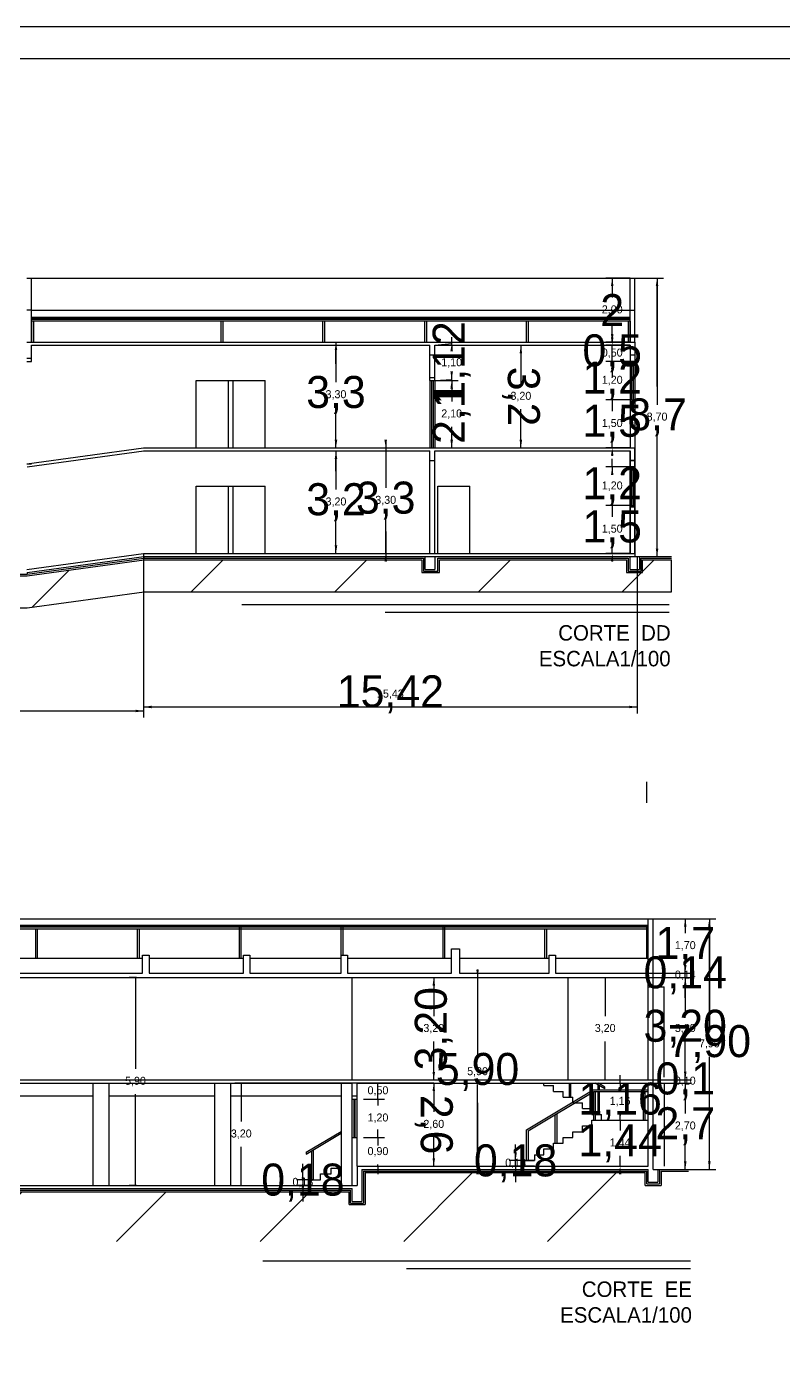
# Model space of a CAD drawing. Header units: metres. Extents: x -999 to 3200, y -1400 to 5056.
# Drawn here: x 1455.26 to 1478.89, y 4745.21 to 4787.26 of the extents above; entities that cross this region are included whole.
import ezdxf

# ---------------------------------------------------------------- set-up
doc = ezdxf.new("R2010")
doc.units = ezdxf.units.M
for name, color, linetype, true_color in [('0.1', 7, 'Continuous', 0x000001), ('0.8', 7, 'Continuous', 0x000008), ('01', 7, 'Continuous', 0x000001), ('02', 7, 'Continuous', 0x000002), ('1', 7, 'Continuous', 0x000001), ('LINHA FINAS', 1, 'Continuous', 0x010c03), ('PAREDE', 7, 'Continuous', 0x000005), ('S2MARGF', 7, 'Continuous', 0x000004), ('S2MARGG', 7, 'Continuous', 0x00000d), ('Vão', 7, 'Continuous', 0x000002)]:
    doc.layers.add(name, color=color, linetype=linetype, true_color=true_color)

# ---------------------------------------------------------------- blocks, each defined once
blk = doc.blocks.new('_CLOSEDFILLED')
at = {"color": 0, "linetype": 'BYBLOCK'}
blk.add_solid([(-1, 0.16), (0, 0), (-1, -0.16)], dxfattribs=at)
blk = doc.blocks.new('*D213')
at = {"layer": '1', "color": 8}
for p, q in [((1473.528, 4757.567), (1473.531, 4757.567)), ((1473.331, 4754.374), (1473.331, 4755.574)), ((1473.528, 4754.374), (1473.531, 4754.374))]:
    blk.add_line(p, q, dxfattribs=at)
blk = doc.blocks.new('*D214')
at = {"layer": '1', "color": 8}
for p, q in [((1465.778, 4752.574), (1466.432, 4752.574)), ((1465.778, 4751.674), (1466.432, 4751.674)), ((1466.232, 4751.674), (1466.232, 4751.424))]:
    blk.add_line(p, q, dxfattribs=at)
blk = doc.blocks.new('*D215')
at = {"layer": '1', "color": 8}
for p, q in [((1465.778, 4753.774), (1466.432, 4753.774)), ((1465.778, 4752.574), (1466.432, 4752.574)), ((1466.232, 4752.574), (1466.232, 4752.324))]:
    blk.add_line(p, q, dxfattribs=at)
blk = doc.blocks.new('*D216')
at = {"layer": '1', "color": 8}
for p, q in [((1465.778, 4754.274), (1466.432, 4754.274)), ((1466.232, 4753.774), (1466.232, 4754.274)), ((1465.778, 4753.774), (1466.432, 4753.774))]:
    blk.add_line(p, q, dxfattribs=at)
blk = doc.blocks.new('*D222')
at = {"layer": '1', "color": 8}
for p, q in [((1467.976, 4754.274), (1461.761, 4754.274)), ((1461.961, 4751.074), (1461.961, 4752.278)), ((1462.072, 4751.074), (1462.161, 4751.074))]:
    blk.add_line(p, q, dxfattribs=at)
blk = doc.blocks.new('*D226')
at = {"layer": '1', "color": 8}
for p, q in [((1458.685, 4757.567), (1458.456, 4757.567)), ((1458.656, 4751.074), (1458.656, 4753.925)), ((1458.685, 4751.074), (1458.456, 4751.074))]:
    blk.add_line(p, q, dxfattribs=at)

msp = doc.modelspace()

# ---------------------------------------------------------------- hatches: boundary and pattern name
h = msp.add_hatch()
h.set_pattern_fill('ANSI31')
h.paths.add_polyline_path([(1467.601, 4770.617), (1458.924, 4770.617), (1455.274, 4770.117), (1440.111, 4770.117), (1436.461, 4769.617), (1429.057, 4769.617), (1429.057, 4769.217), (1428.557, 4769.217), (1428.557, 4769.617), (1422.657, 4769.617), (1422.657, 4769.217), (1422.157, 4769.217), (1422.157, 4769.617), (1421.257, 4769.617), (1421.257, 4768.617), (1436.457, 4768.617), (1440.111, 4769.117), (1455.274, 4769.117), (1458.924, 4769.617), (1475.407, 4769.617), (1475.407, 4770.617), (1474.501, 4770.617), (1474.501, 4770.217), (1474.001, 4770.217), (1474.001, 4770.617), (1468.151, 4770.617), (1468.151, 4770.217), (1467.601, 4770.217), (1467.601, 4770.617)])
at = {"layer": '1'}
h = msp.add_hatch(dxfattribs=at)
h.set_pattern_fill('ANSI31', color=1)
h.paths.add_polyline_path([(1475.929, 4751.524), (1475.078, 4751.524), (1475.078, 4751.074), (1474.578, 4751.074), (1474.578, 4751.474), (1465.828, 4751.474), (1465.828, 4750.474), (1465.328, 4750.474), (1465.328, 4750.874), (1453.773, 4750.874), (1453.773, 4750.474), (1453.273, 4750.474), (1453.273, 4750.874), (1444.428, 4750.874), (1444.428, 4749.874), (1443.928, 4749.874), (1443.928, 4750.274), (1432.723, 4750.274), (1432.723, 4749.874), (1432.223, 4749.874), (1432.223, 4750.274), (1423.228, 4750.274), (1423.228, 4749.874), (1422.728, 4749.874), (1422.728, 4750.274), (1421.628, 4750.274), (1421.628, 4749.324), (1475.929, 4749.324), (1475.929, 4751.524)])

# ---------------------------------------------------------------- linework, layer by layer
at = {"color": 1}
for p, q in [((1474.107, 4779.417), (1473.551, 4779.417)), ((1474.257, 4779.417), (1474.952, 4779.417)), ((1474.952, 4776.035), (1474.952, 4779.167)), ((1473.551, 4777.567), (1473.551, 4777.817)), ((1464.757, 4777.417), (1464.92, 4777.417)), ((1474.107, 4777.417), (1473.551, 4777.417)), ((1474.107, 4777.317), (1473.551, 4777.317)), ((1464.92, 4776.735), (1464.92, 4777.167)), ((1474.107, 4776.817), (1473.551, 4776.817)), ((1473.551, 4776.567), (1473.551, 4776.317)), ((1464.92, 4774.367), (1464.92, 4774.798)), ((1466.474, 4774.367), (1466.474, 4773.435)), ((1464.92, 4774.117), (1464.92, 4774.117)), ((1464.92, 4774.017), (1464.92, 4774.017)), ((1466.37, 4774.117), (1466.474, 4774.117)), ((1474.952, 4770.967), (1474.952, 4774.098)), ((1464.92, 4773.385), (1464.92, 4773.767)), ((1464.92, 4771.067), (1464.92, 4771.448)), ((1466.474, 4771.498), (1466.474, 4770.567)), ((1458.907, 4770.817), (1458.907, 4765.895)), ((1458.907, 4770.817), (1458.907, 4766.02)), ((1464.92, 4770.817), (1464.92, 4770.817)), ((1466.37, 4770.817), (1466.474, 4770.817)), ((1474.257, 4770.717), (1474.952, 4770.717)), ((1474.332, 4770.717), (1474.332, 4766.02)), ((1459.157, 4766.02), (1464.12, 4766.02)), ((1469.12, 4766.02), (1474.082, 4766.02)), ((1451.507, 4765.895), (1458.657, 4765.895)), ((1474.678, 4759.407), (1475.833, 4759.407)), ((1474.878, 4759.407), (1476.586, 4759.407)), ((1476.586, 4756.459), (1476.586, 4759.157)), ((1475.833, 4757.957), (1475.833, 4758.207)), ((1467.976, 4757.567), (1467.976, 4757.567)), ((1469.344, 4757.817), (1469.344, 4755.589)), ((1469.344, 4757.567), (1469.344, 4757.567)), ((1474.678, 4757.707), (1475.833, 4757.707)), ((1474.678, 4757.707), (1475.833, 4757.707)), ((1474.678, 4757.567), (1475.833, 4757.567)), ((1474.678, 4757.567), (1475.833, 4757.567)), ((1475.833, 4756.939), (1475.833, 4757.317)), ((1475.833, 4757.317), (1475.833, 4757.067)), ((1475.833, 4754.624), (1475.833, 4755.002)), ((1475.833, 4754.624), (1475.833, 4754.874)), ((1467.976, 4754.373), (1467.976, 4754.373)), ((1467.976, 4754.274), (1467.976, 4754.274)), ((1474.678, 4754.374), (1475.833, 4754.374)), ((1474.678, 4754.374), (1475.833, 4754.374)), ((1474.678, 4754.274), (1475.833, 4754.274)), ((1474.678, 4754.274), (1475.833, 4754.274)), ((1476.586, 4751.824), (1476.586, 4754.522)), ((1475.833, 4753.893), (1475.833, 4754.024)), ((1475.833, 4754.024), (1475.833, 4753.774)), ((1469.344, 4753.652), (1469.344, 4751.424)), ((1470.532, 4752.104), (1470.532, 4752.354)), ((1463.887, 4751.504), (1463.887, 4751.754)), ((1467.976, 4751.674), (1467.976, 4751.674)), ((1469.344, 4751.674), (1469.344, 4751.674)), ((1471.118, 4751.854), (1470.532, 4751.854)), ((1471.118, 4751.674), (1470.532, 4751.674)), ((1475.833, 4751.824), (1475.833, 4751.955)), ((1464.108, 4751.254), (1463.887, 4751.254)), ((1470.532, 4751.424), (1470.532, 4751.174)), ((1474.828, 4751.574), (1475.833, 4751.574)), ((1474.828, 4751.574), (1476.586, 4751.574)), ((1464.108, 4751.074), (1463.887, 4751.074)), ((1463.887, 4750.824), (1463.887, 4750.574))]:
    msp.add_line(p, q, dxfattribs=at)
at = {"color": 7}
for p, q in [((1468.007, 4777.317), (1468.535, 4777.375)), ((1470.697, 4777.317), (1470.697, 4777.317)), ((1474.107, 4776.817), (1473.551, 4776.817)), ((1468.007, 4776.217), (1468.535, 4776.25)), ((1468.007, 4776.217), (1468.535, 4776.217)), ((1473.551, 4775.867), (1473.551, 4775.835)), ((1474.107, 4775.617), (1473.551, 4775.617)), ((1474.107, 4775.617), (1473.551, 4775.617)), ((1468.007, 4774.117), (1468.535, 4774.117)), ((1470.697, 4774.117), (1470.697, 4774.117)), ((1474.107, 4774.117), (1473.551, 4774.117)), ((1473.551, 4773.898), (1473.551, 4773.867)), ((1474.107, 4773.517), (1473.551, 4773.517)), ((1473.551, 4772.567), (1473.551, 4772.535)), ((1474.107, 4772.317), (1473.551, 4772.317)), ((1474.107, 4772.317), (1473.551, 4772.317)), ((1458.921, 4770.717), (1458.921, 4770.667)), ((1474.107, 4770.817), (1473.551, 4770.817)), ((1473.551, 4770.598), (1473.551, 4770.567)), ((1474.257, 4770.817), (1474.257, 4770.717)), ((1474.407, 4770.717), (1475.407, 4770.717)), ((1475.407, 4769.617), (1475.407, 4770.617)), ((1455.271, 4770.217), (1455.271, 4770.167)), ((1455.274, 4769.117), (1458.924, 4769.617)), ((1458.924, 4769.617), (1475.407, 4769.617)), ((1440.111, 4769.117), (1455.274, 4769.117)), ((1465.778, 4751.524, 0), (1474.628, 4751.524, 0)), ((1465.778, 4751.524, 0), (1465.778, 4750.524, 0)), ((1465.828, 4751.474, 0), (1474.578, 4751.474, 0)), ((1465.828, 4751.474, 0), (1465.828, 4750.474, 0)), ((1474.578, 4751.074, 0), (1474.578, 4751.474, 0)), ((1474.628, 4751.124, 0), (1474.628, 4751.524, 0)), ((1475.028, 4751.574, 0), (1475.028, 4751.124, 0)), ((1475.028, 4751.574, 0), (1475.929, 4751.574, 0)), ((1475.078, 4751.524, 0), (1475.078, 4751.074, 0)), ((1475.078, 4751.524, 0), (1475.929, 4751.524, 0)), ((1453.723, 4750.924, 0), (1465.378, 4750.924, 0)), ((1453.773, 4750.874, 0), (1465.328, 4750.874, 0)), ((1465.328, 4750.474, 0), (1465.328, 4750.874, 0)), ((1465.378, 4750.524, 0), (1465.378, 4750.924, 0)), ((1474.578, 4751.074, 0), (1475.078, 4751.074, 0)), ((1474.628, 4751.124, 0), (1475.028, 4751.124, 0)), ((1465.328, 4750.474, 0), (1465.828, 4750.474, 0)), ((1465.378, 4750.524, 0), (1465.778, 4750.524, 0))]:
    msp.add_line(p, q, dxfattribs=at)
at = {"color": 8}
for p, q in [((1468.207, 4777.317), (1468.735, 4777.317)), ((1468.535, 4777.317), (1468.535, 4777.567)), ((1468.535, 4777.317), (1468.535, 4777.162)), ((1470.697, 4777.317), (1470.697, 4776.112)), ((1473.551, 4776.817), (1473.551, 4777.067)), ((1473.907, 4776.817), (1473.351, 4776.817)), ((1473.551, 4776.817), (1473.551, 4776.612)), ((1468.207, 4776.217), (1468.735, 4776.217)), ((1468.207, 4776.217), (1468.735, 4776.217)), ((1468.535, 4776.217), (1468.535, 4776.371)), ((1468.535, 4776.217), (1468.535, 4775.562)), ((1468.535, 4776.217), (1468.535, 4775.967)), ((1473.551, 4775.617), (1473.551, 4775.821)), ((1470.697, 4774.117), (1470.697, 4775.321)), ((1473.907, 4775.617), (1473.351, 4775.617)), ((1473.907, 4775.617), (1473.351, 4775.617)), ((1473.551, 4775.617), (1473.551, 4775.262)), ((1473.551, 4775.617), (1473.551, 4775.367)), ((1468.535, 4774.117), (1468.535, 4774.771)), ((1473.551, 4774.117), (1473.551, 4774.471)), ((1468.207, 4774.117), (1468.735, 4774.117)), ((1473.907, 4774.117), (1473.351, 4774.117)), ((1473.907, 4773.517), (1473.351, 4773.517)), ((1473.551, 4773.517), (1473.551, 4773.767)), ((1473.551, 4773.517), (1473.551, 4773.312)), ((1473.907, 4772.317), (1473.351, 4772.317)), ((1473.907, 4772.317), (1473.351, 4772.317)), ((1473.551, 4772.317), (1473.551, 4772.521)), ((1473.551, 4772.317), (1473.551, 4771.962)), ((1473.551, 4772.317), (1473.551, 4772.067)), ((1473.551, 4770.817), (1473.551, 4771.171)), ((1473.907, 4770.817), (1473.351, 4770.817))]:
    msp.add_line(p, q, dxfattribs=at)
at = {"color": 2}
for p, q in [((1473.798, 4754.274), (1473.798, 4754.274)), ((1473.798, 4753.364), (1473.798, 4753.363)), ((1473.798, 4753.114), (1473.798, 4753.114)), ((1473.798, 4753.114), (1473.798, 4753.114)), ((1473.798, 4751.674), (1473.798, 4751.674)), ((1473.798, 4751.425), (1473.798, 4751.424))]:
    msp.add_line(p, q, dxfattribs=at)
at = {"color": 7}
for points in [[(1436.457, 4769.667), (1440.107, 4770.167), (1455.271, 4770.167), (1458.921, 4770.667), (1467.651, 4770.667), (1467.651, 4770.267), (1468.101, 4770.267), (1468.101, 4770.667), (1474.051, 4770.667), (1474.051, 4770.267), (1474.451, 4770.267), (1474.451, 4770.667), (1475.407, 4770.667)], [(1436.464, 4769.617), (1440.111, 4770.117), (1455.274, 4770.117), (1458.924, 4770.617), (1467.601, 4770.617), (1467.601, 4770.217), (1468.151, 4770.217), (1468.151, 4770.617), (1474.001, 4770.617), (1474.001, 4770.217), (1474.501, 4770.217), (1474.501, 4770.617), (1475.407, 4770.617)]]:
    msp.add_lwpolyline(points, dxfattribs=at)
at = {"layer": '0.1', "color": 1}
for p, q in [((1474.107, 4778.187), (1455.407, 4778.187)), ((1474.107, 4778.157), (1455.407, 4778.157)), ((1474.107, 4778.127), (1455.407, 4778.127)), ((1474.107, 4778.067), (1455.407, 4778.067)), ((1474.618, 4763.677, 0), (1474.618, 4763.027, 0)), ((1474.678, 4759.197, 0), (1423.127, 4759.197, 0)), ((1474.678, 4759.167, 0), (1423.127, 4759.167, 0)), ((1474.678, 4759.137, 0), (1423.127, 4759.137, 0)), ((1474.678, 4759.077, 0), (1423.127, 4759.077, 0)), ((1474.618, 4759.137, 0), (1474.618, 4758.167, 0)), ((1458.879, 4758.167, 0), (1453.579, 4758.167, 0)), ((1462.029, 4758.167, 0), (1459.079, 4758.167, 0)), ((1465.085, 4758.167, 0), (1462.229, 4758.167, 0)), ((1468.529, 4758.167, 0), (1465.285, 4758.167, 0)), ((1471.579, 4758.167, 0), (1468.779, 4758.167, 0)), ((1474.678, 4758.167, 0), (1471.779, 4758.167, 0))]:
    msp.add_line(p, q, dxfattribs=at)
at = {"layer": '0.8', "color": 8}
for p, q in [((1475.332, 4769.216), (1461.975, 4769.216)), ((1475.332, 4768.973), (1466.454, 4768.973)), ((1475.997, 4748.714, 0), (1462.64, 4748.714, 0)), ((1475.997, 4748.471, 0), (1467.119, 4748.471, 0))]:
    msp.add_line(p, q, dxfattribs=at)
at = {"layer": '01', "color": 1}
for p, q in [((1455.407, 4778.067), (1455.407, 4777.417)), ((1455.467, 4778.067), (1455.467, 4777.417)), ((1461.321, 4778.067), (1461.321, 4777.417)), ((1461.321, 4778.067), (1461.321, 4777.417)), ((1461.321, 4778.067), (1461.321, 4777.417)), ((1461.381, 4778.067), (1461.381, 4777.417)), ((1461.381, 4778.067), (1461.381, 4777.417)), ((1461.381, 4778.067), (1461.381, 4777.417)), ((1464.503, 4778.067), (1464.503, 4777.417)), ((1464.563, 4778.067), (1464.563, 4777.417)), ((1467.684, 4778.067), (1467.684, 4777.417)), ((1467.684, 4778.067), (1467.684, 4777.417)), ((1467.744, 4778.067), (1467.744, 4777.417)), ((1467.744, 4778.067), (1467.744, 4777.417)), ((1470.866, 4778.067), (1470.866, 4777.417)), ((1470.926, 4778.067), (1470.926, 4777.417)), ((1474.047, 4778.067), (1474.047, 4777.417)), ((1455.529, 4759.077, 0), (1455.529, 4758.167, 0)), ((1455.589, 4759.077, 0), (1455.589, 4758.167, 0)), ((1458.71, 4759.077, 0), (1458.71, 4758.167, 0)), ((1458.77, 4759.077, 0), (1458.77, 4758.167, 0)), ((1461.892, 4759.137, 0), (1461.892, 4758.167, 0)), ((1461.952, 4759.137, 0), (1461.952, 4758.167, 0)), ((1465.073, 4759.137, 0), (1465.073, 4758.167, 0)), ((1465.133, 4759.137, 0), (1465.133, 4758.267, 0)), ((1468.255, 4759.137, 0), (1468.255, 4758.167, 0)), ((1468.315, 4759.137, 0), (1468.315, 4758.167, 0)), ((1471.436, 4759.077, 0), (1471.436, 4758.167, 0)), ((1471.496, 4759.077, 0), (1471.496, 4758.167, 0))]:
    msp.add_line(p, q, dxfattribs=at)
at = {"layer": '02', "color": 8}
for p, q in [((1473.798, 4754.274), (1473.798, 4754.524)), ((1473.798, 4754.274), (1473.798, 4754.09)), ((1473.798, 4753.114), (1473.798, 4753.298)), ((1473.798, 4753.114), (1473.798, 4752.79)), ((1473.798, 4753.114), (1473.798, 4752.864)), ((1473.798, 4751.674), (1473.798, 4751.998))]:
    msp.add_line(p, q, dxfattribs=at)
at = {"layer": '1', "color": 1}
for p, q in [((1455.257, 4779.417), (1474.257, 4779.417)), ((1455.407, 4778.417), (1474.107, 4778.417)), ((1474.157, 4776.817), (1474.157, 4775.617)), ((1474.207, 4776.817), (1474.207, 4775.617)), ((1460.557, 4776.217), (1461.557, 4776.217)), ((1460.557, 4774.117), (1460.557, 4776.217)), ((1461.557, 4774.117), (1461.557, 4776.217)), ((1461.557, 4776.217), (1461.707, 4776.217)), ((1461.707, 4776.217), (1462.707, 4776.217)), ((1461.707, 4774.117), (1461.707, 4776.217)), ((1462.707, 4774.117), (1462.707, 4776.217)), ((1467.907, 4776.217), (1467.907, 4774.117)), ((1467.957, 4776.217), (1467.957, 4774.117)), ((1474.107, 4770.817), (1474.107, 4774.017)), ((1474.257, 4770.817), (1474.257, 4774.117)), ((1474.157, 4773.517), (1474.157, 4772.317)), ((1474.207, 4773.517), (1474.207, 4772.317)), ((1460.557, 4772.917), (1461.557, 4772.917)), ((1460.557, 4770.817), (1460.557, 4772.917)), ((1461.557, 4770.817), (1461.557, 4772.917)), ((1461.557, 4772.917), (1461.707, 4772.917)), ((1461.707, 4772.917), (1462.707, 4772.917)), ((1461.707, 4770.817), (1461.707, 4772.917)), ((1462.707, 4770.817), (1462.707, 4772.917)), ((1468.107, 4772.917), (1469.107, 4772.917)), ((1468.107, 4770.817), (1468.107, 4772.917)), ((1469.107, 4770.817), (1469.107, 4772.917)), ((1423.127, 4759.407, 0), (1474.828, 4759.407, 0)), ((1474.828, 4757.277, 0), (1475.178, 4757.277, 0)), ((1475.178, 4754.454, 0), (1475.178, 4757.277, 0)), ((1457.828, 4754.274, 0), (1457.828, 4753.874, 0)), ((1471.418, 4754.194, 0), (1471.418, 4754.274, 0)), ((1471.418, 4754.194, 0), (1471.718, 4754.194, 0)), ((1471.718, 4754.014, 0), (1471.718, 4754.194, 0)), ((1472.204, 4754.374, 0), (1472.204, 4754.374, 0)), ((1472.254, 4754.374, 0), (1472.254, 4754.374, 0)), ((1453.878, 4753.874, 0), (1457.328, 4753.874, 0)), ((1457.828, 4753.874, 0), (1461.128, 4753.874, 0)), ((1461.628, 4753.874, 0), (1465.078, 4753.874, 0)), ((1471.718, 4754.014, 0), (1472.018, 4754.014, 0)), ((1472.018, 4753.834, 0), (1472.018, 4754.014, 0)), ((1472.018, 4753.834, 0), (1472.318, 4753.834, 0)), ((1472.318, 4753.654, 0), (1472.318, 4753.834, 0)), ((1474.524, 4753.114, 0), (1474.524, 4754.014, 0)), ((1474.524, 4753.834, 0), (1474.574, 4753.834, 0)), ((1474.574, 4754.014, 0), (1474.574, 4753.114, 0)), ((1472.318, 4753.654, 0), (1472.618, 4753.654, 0)), ((1472.618, 4753.474, 0), (1472.618, 4753.654, 0)), ((1472.618, 4753.474, 0), (1472.918, 4753.474, 0)), ((1472.918, 4753.294, 0), (1472.918, 4753.474, 0)), ((1472.618, 4752.754, 0), (1472.618, 4752.934, 0)), ((1472.618, 4752.934, 0), (1472.918, 4752.934, 0)), ((1472.918, 4753.294, 0), (1472.972, 4753.294, 0)), ((1472.918, 4752.934, 0), (1472.918, 4753.114, 0)), ((1472.918, 4753.114, 0), (1474.678, 4753.114, 0)), ((1473.022, 4753.294, 0), (1473.218, 4753.294, 0)), ((1473.218, 4753.114, 0), (1473.218, 4753.294, 0)), ((1472.018, 4752.394, 0), (1472.018, 4752.574, 0)), ((1472.018, 4752.574, 0), (1472.318, 4752.574, 0)), ((1472.318, 4752.574, 0), (1472.318, 4752.754, 0)), ((1472.318, 4752.754, 0), (1472.618, 4752.754, 0)), ((1471.418, 4752.034, 0), (1471.418, 4752.214, 0)), ((1471.418, 4752.214, 0), (1471.718, 4752.214, 0)), ((1471.718, 4752.214, 0), (1471.718, 4752.394, 0)), ((1471.718, 4752.394, 0), (1472.018, 4752.394, 0)), ((1470.818, 4751.674, 0), (1470.818, 4751.854, 0)), ((1470.818, 4751.854, 0), (1471.118, 4751.854, 0)), ((1471.118, 4752.034, 0), (1471.418, 4752.034, 0)), ((1471.118, 4752.034, 0), (1471.118, 4751.854, 0)), ((1465.428, 4750.874, 0), (1465.428, 4750.974, 0))]:
    msp.add_line(p, q, dxfattribs=at)
at = {"layer": '1', "color": 8}
for p, q in [((1473.907, 4779.417), (1473.351, 4779.417)), ((1473.551, 4779.417), (1473.551, 4778.812)), ((1474.457, 4779.417), (1475.152, 4779.417)), ((1474.952, 4779.417), (1474.952, 4775.462)), ((1473.551, 4777.417), (1473.551, 4778.021)), ((1464.92, 4777.417), (1464.92, 4776.162)), ((1464.957, 4777.417), (1465.12, 4777.417)), ((1473.907, 4777.417), (1473.351, 4777.417)), ((1473.907, 4777.317), (1473.351, 4777.317)), ((1473.551, 4776.817), (1473.551, 4777.317)), ((1473.907, 4776.817), (1473.351, 4776.817)), ((1464.92, 4774.117), (1464.92, 4775.371)), ((1474.952, 4770.717), (1474.952, 4774.671)), ((1464.92, 4774.017), (1464.92, 4772.812)), ((1466.474, 4774.117), (1466.474, 4772.862)), ((1466.57, 4774.117), (1466.674, 4774.117)), ((1464.92, 4770.817), (1464.92, 4772.021)), ((1466.474, 4770.817), (1466.474, 4772.071)), ((1458.907, 4770.617), (1458.907, 4765.695)), ((1458.907, 4770.617), (1458.907, 4765.82)), ((1466.57, 4770.817), (1466.674, 4770.817)), ((1474.457, 4770.717), (1475.152, 4770.717)), ((1474.332, 4770.517), (1474.332, 4765.82)), ((1458.907, 4766.02), (1474.332, 4766.02)), ((1440.107, 4765.895), (1458.907, 4765.895)), ((1474.878, 4759.407), (1476.033, 4759.407)), ((1475.078, 4759.407), (1476.786, 4759.407)), ((1475.833, 4759.407), (1475.833, 4758.953)), ((1476.586, 4759.407), (1476.586, 4755.886)), ((1475.833, 4757.707), (1475.833, 4758.161)), ((1458.685, 4757.567), (1458.456, 4757.567)), ((1458.656, 4757.567), (1458.656, 4754.716)), ((1467.976, 4757.567), (1467.976, 4756.366)), ((1468.176, 4757.567), (1468.176, 4757.567)), ((1469.344, 4757.567), (1469.344, 4755.016)), ((1473.331, 4757.567), (1473.331, 4756.366)), ((1473.528, 4757.567), (1473.531, 4757.567)), ((1474.878, 4757.707), (1476.033, 4757.707)), ((1474.878, 4757.707), (1476.033, 4757.707)), ((1474.878, 4757.567), (1476.033, 4757.567)), ((1474.878, 4757.567), (1476.033, 4757.567)), ((1475.833, 4757.707), (1475.833, 4757.957)), ((1475.833, 4757.567), (1475.833, 4757.707)), ((1475.833, 4757.567), (1475.833, 4756.366)), ((1475.833, 4757.567), (1475.833, 4757.317)), ((1467.976, 4754.373), (1467.976, 4755.574)), ((1473.331, 4754.374), (1473.331, 4755.574)), ((1475.833, 4754.374), (1475.833, 4755.575)), ((1476.586, 4751.574), (1476.586, 4755.095)), ((1475.833, 4754.374), (1475.833, 4754.624)), ((1467.976, 4754.274), (1461.761, 4754.274)), ((1461.961, 4754.274), (1461.961, 4753.07)), ((1465.778, 4754.274), (1466.432, 4754.274)), ((1466.232, 4753.774), (1466.232, 4754.274)), ((1467.976, 4754.274), (1467.976, 4753.37)), ((1468.176, 4754.373), (1468.176, 4754.373)), ((1469.344, 4751.674), (1469.344, 4754.225)), ((1473.528, 4754.374), (1473.531, 4754.374)), ((1474.878, 4754.374), (1476.033, 4754.374)), ((1474.878, 4754.374), (1476.033, 4754.374)), ((1474.878, 4754.274), (1476.033, 4754.274)), ((1474.878, 4754.274), (1476.033, 4754.274)), ((1475.833, 4754.274), (1475.833, 4754.374)), ((1475.833, 4754.274), (1475.833, 4753.32)), ((1475.833, 4754.274), (1475.833, 4754.024)), ((1458.656, 4751.074), (1458.656, 4753.925)), ((1465.778, 4753.774), (1466.432, 4753.774)), ((1465.778, 4753.774), (1466.432, 4753.774)), ((1466.232, 4753.774), (1466.232, 4754.024)), ((1466.232, 4753.774), (1466.232, 4753.57)), ((1465.778, 4752.574), (1466.432, 4752.574)), ((1465.778, 4752.574), (1466.432, 4752.574)), ((1466.232, 4752.574), (1466.232, 4752.824)), ((1466.232, 4752.574), (1466.232, 4752.778)), ((1466.232, 4752.574), (1466.232, 4752.52)), ((1466.232, 4752.574), (1466.232, 4752.324)), ((1467.976, 4751.674), (1467.976, 4752.578)), ((1475.833, 4751.574), (1475.833, 4752.528)), ((1461.961, 4751.074), (1461.961, 4752.278)), ((1470.532, 4751.854), (1470.532, 4752.104)), ((1465.778, 4751.674), (1466.432, 4751.674)), ((1466.232, 4751.674), (1466.232, 4751.728)), ((1466.232, 4751.674), (1466.232, 4751.424)), ((1470.918, 4751.854), (1470.332, 4751.854)), ((1470.918, 4751.674), (1470.332, 4751.674)), ((1470.532, 4751.674), (1470.532, 4751.854)), ((1470.532, 4751.674), (1470.532, 4751.424)), ((1463.908, 4751.254), (1463.687, 4751.254)), ((1463.887, 4751.254), (1463.887, 4751.504)), ((1463.887, 4751.254), (1463.887, 4751.074)), ((1475.028, 4751.574), (1476.033, 4751.574)), ((1475.028, 4751.574), (1476.786, 4751.574)), ((1458.685, 4751.074), (1458.456, 4751.074)), ((1462.072, 4751.074), (1462.161, 4751.074)), ((1463.908, 4751.074), (1463.687, 4751.074)), ((1463.887, 4751.074), (1463.887, 4750.824))]:
    msp.add_line(p, q, dxfattribs=at)
at = {"layer": 'Defpoints'}
for p in [(1473.551, 4779.417), (1474.107, 4779.417), (1474.257, 4779.417), (1474.952, 4779.417), (1464.757, 4777.417), (1464.92, 4777.417), (1468.007, 4777.317), (1468.535, 4777.317), (1470.697, 4777.317), (1473.551, 4777.317), (1474.107, 4777.417), (1474.107, 4777.317), (1473.551, 4776.817), (1474.107, 4776.817), (1474.107, 4776.817), (1468.007, 4776.217), (1468.007, 4776.217), (1468.535, 4776.217), (1474.107, 4775.617), (1474.107, 4775.617), (1464.92, 4774.117), (1464.92, 4774.017), (1464.92, 4774.017), (1466.37, 4774.117), (1468.007, 4774.117), (1470.697, 4774.117), (1470.697, 4774.117), (1473.551, 4774.117), (1474.107, 4774.117), (1473.551, 4773.517), (1474.107, 4773.517), (1474.107, 4772.317), (1474.107, 4772.317), (1458.907, 4770.817), (1458.907, 4770.817), (1464.92, 4770.817), (1466.37, 4770.817), (1466.474, 4770.817), (1473.551, 4770.817), (1474.107, 4770.817), (1474.257, 4770.717), (1474.332, 4770.717), (1474.332, 4766.02), (1458.907, 4765.895), (1474.678, 4759.407, 0), (1474.878, 4759.407), (1475.833, 4759.407), (1476.586, 4759.407), (1458.656, 4757.567), (1458.885, 4757.567, 0), (1467.976, 4757.567, 0), (1467.976, 4757.567), (1469.344, 4757.567, 0), (1473.328, 4757.567, 0), (1473.331, 4757.567), (1474.678, 4757.707, 0), (1474.678, 4757.707, 0), (1474.678, 4757.567, 0), (1474.678, 4757.567, 0), (1475.833, 4757.707), (1475.833, 4757.567), (1461.961, 4754.274), (1465.578, 4754.274), (1466.232, 4754.274), (1467.976, 4754.373, 0), (1467.976, 4754.274, 0), (1468.176, 4754.274), (1473.328, 4754.374, 0), (1473.798, 4754.274, 0), (1473.798, 4754.274), (1474.678, 4754.374, 0), (1474.678, 4754.374, 0), (1474.678, 4754.274, 0), (1474.678, 4754.274, 0), (1475.833, 4754.374), (1475.833, 4754.274), (1465.578, 4753.774), (1465.578, 4753.774), (1466.232, 4753.774), (1473.798, 4753.114, 0), (1473.798, 4753.114, 0), (1465.578, 4752.574), (1465.578, 4752.574), (1466.232, 4752.574), (1465.578, 4751.674), (1467.976, 4751.674, 0), (1467.976, 4751.674), (1469.344, 4751.674, 0), (1469.344, 4751.674), (1470.532, 4751.854), (1471.118, 4751.854, 0), (1471.118, 4751.674, 0), (1473.798, 4751.674, 0), (1473.798, 4751.674), (1464.108, 4751.254, 0), (1474.828, 4751.574, 0), (1474.828, 4751.574, 0), (1458.885, 4751.074), (1461.872, 4751.074), (1463.887, 4751.074), (1464.108, 4751.074, 0)]:
    msp.add_point(p, dxfattribs=at)
at = {"layer": 'LINHA FINAS', "color": 1, "true_color": 0x010c03}
for p, q in [((1465.427, 4754.361, 0), (1465.427, 4757.567, 0)), ((1472.177, 4754.361, 0), (1472.177, 4757.567, 0)), ((1457.328, 4754.274, 0), (1457.328, 4751.074, 0)), ((1457.828, 4754.274, 0), (1457.828, 4751.074, 0)), ((1461.128, 4754.274, 0), (1461.128, 4751.074, 0)), ((1461.628, 4754.274, 0), (1461.628, 4751.074, 0)), ((1465.078, 4754.274, 0), (1465.078, 4751.074, 0)), ((1475.178, 4754.274, 0), (1475.178, 4751.674, 0)), ((1465.488, 4752.574, 0), (1465.488, 4753.774, 0)), ((1465.518, 4752.574, 0), (1465.518, 4753.774, 0))]:
    msp.add_line(p, q, dxfattribs=at)
at = {"layer": 'PAREDE', "color": 5}
for p, q in [((1455.407, 4777.417), (1455.407, 4779.417)), ((1474.107, 4777.417), (1474.107, 4779.417)), ((1474.257, 4777.417), (1474.257, 4779.417)), ((1455.407, 4778.417), (1455.257, 4778.417)), ((1474.107, 4778.417), (1474.257, 4778.417)), ((1474.107, 4778.067), (1474.107, 4777.417)), ((1455.257, 4777.417), (1474.257, 4777.417)), ((1455.407, 4777.317), (1467.857, 4777.317)), ((1455.407, 4776.817), (1455.407, 4777.317)), ((1467.857, 4776.217), (1467.857, 4777.317)), ((1468.007, 4777.317), (1474.107, 4777.317)), ((1468.007, 4776.217), (1468.007, 4777.317)), ((1474.107, 4777.317), (1474.107, 4776.817)), ((1474.257, 4777.417), (1474.257, 4776.817)), ((1455.257, 4776.917), (1455.407, 4776.917)), ((1467.86, 4777.017), (1468.01, 4777.017)), ((1474.107, 4777.017), (1474.257, 4777.017)), ((1455.257, 4776.817), (1455.407, 4776.817)), ((1474.257, 4776.817), (1474.107, 4776.817)), ((1467.857, 4776.317), (1468.007, 4776.317)), ((1467.857, 4776.217), (1468.007, 4776.217)), ((1474.107, 4775.617), (1474.107, 4774.117)), ((1474.107, 4775.617), (1474.257, 4775.617)), ((1474.107, 4775.567), (1474.257, 4775.567)), ((1474.257, 4775.617), (1474.257, 4774.017)), ((1455.257, 4773.617), (1458.907, 4774.117)), ((1455.271, 4773.517), (1458.921, 4774.017)), ((1458.907, 4774.117), (1474.257, 4774.117)), ((1458.907, 4774.117), (1474.257, 4774.117)), ((1458.907, 4774.017), (1467.857, 4774.017)), ((1458.914, 4774.017), (1467.857, 4774.017)), ((1467.857, 4770.817), (1467.857, 4774.017)), ((1468.007, 4774.017), (1474.107, 4774.017)), ((1468.007, 4770.817), (1468.007, 4774.017)), ((1468.007, 4774.017), (1474.107, 4774.017)), ((1474.107, 4774.017), (1474.107, 4773.517)), ((1474.257, 4774.117), (1474.257, 4773.517)), ((1455.257, 4773.617), (1455.407, 4773.617)), ((1467.86, 4773.717), (1468.01, 4773.717)), ((1474.257, 4773.717), (1474.107, 4773.717)), ((1474.107, 4773.717), (1474.257, 4773.717)), ((1474.257, 4773.517), (1474.107, 4773.517)), ((1474.107, 4772.317), (1474.107, 4770.817)), ((1474.107, 4772.317), (1474.257, 4772.317)), ((1474.107, 4772.267), (1474.257, 4772.267)), ((1474.257, 4772.317), (1474.257, 4770.717)), ((1455.257, 4770.317), (1458.907, 4770.817)), ((1455.271, 4770.217), (1458.921, 4770.717)), ((1458.907, 4770.817), (1474.257, 4770.817)), ((1458.907, 4770.717), (1474.257, 4770.717)), ((1467.707, 4770.317), (1467.707, 4770.717)), ((1468.007, 4770.717), (1468.007, 4770.317)), ((1474.107, 4770.317), (1474.107, 4770.717)), ((1474.257, 4770.717), (1474.407, 4770.717)), ((1474.407, 4770.717), (1474.407, 4770.317)), ((1467.707, 4770.317), (1468.007, 4770.317)), ((1474.107, 4770.317), (1474.407, 4770.317)), ((1474.678, 4757.707, 0), (1474.678, 4759.407, 0)), ((1474.828, 4757.667, 0), (1474.828, 4759.407, 0)), ((1468.529, 4757.707, 0), (1468.529, 4758.467, 0)), ((1468.529, 4758.467, 0), (1468.779, 4758.467, 0)), ((1468.779, 4758.467, 0), (1468.779, 4757.707, 0)), ((1458.879, 4757.707, 0), (1458.879, 4758.267, 0)), ((1458.879, 4758.267, 0), (1459.079, 4758.267, 0)), ((1459.079, 4758.267, 0), (1459.079, 4757.707, 0)), ((1462.029, 4757.707, 0), (1462.029, 4758.267, 0)), ((1462.029, 4758.267, 0), (1462.229, 4758.267, 0)), ((1462.229, 4758.267, 0), (1462.229, 4757.707, 0)), ((1465.085, 4757.707, 0), (1465.085, 4758.267, 0)), ((1465.085, 4758.267, 0), (1465.285, 4758.267, 0)), ((1465.285, 4758.267, 0), (1465.285, 4757.707, 0)), ((1471.579, 4757.707, 0), (1471.579, 4758.267, 0)), ((1471.579, 4758.267, 0), (1471.779, 4758.267, 0)), ((1471.779, 4758.267, 0), (1471.779, 4757.707, 0)), ((1453.527, 4757.567, 0), (1458.977, 4757.567, 0)), ((1453.579, 4757.707, 0), (1458.879, 4757.707, 0)), ((1458.977, 4757.567, 0), (1468.422, 4757.567, 0)), ((1459.079, 4757.707, 0), (1462.029, 4757.707, 0)), ((1462.229, 4757.707, 0), (1465.085, 4757.707, 0)), ((1465.285, 4757.707, 0), (1468.529, 4757.707, 0)), ((1468.422, 4757.567, 0), (1474.678, 4757.567, 0)), ((1468.779, 4757.707, 0), (1471.579, 4757.707, 0)), ((1471.779, 4757.707, 0), (1474.828, 4757.707, 0)), ((1474.678, 4754.374, 0), (1474.678, 4757.567, 0)), ((1474.828, 4754.364, 0), (1474.828, 4757.667, 0)), ((1474.678, 4757.277, 0), (1474.828, 4757.277, 0)), ((1422.978, 4754.367, 0), (1474.828, 4754.374, 0)), ((1453.528, 4754.274, 0), (1465.428, 4754.274, 0)), ((1465.428, 4754.373, 0), (1465.428, 4754.374, 0)), ((1465.428, 4753.774, 0), (1465.428, 4754.274, 0)), ((1465.578, 4754.373, 0), (1465.578, 4754.374, 0)), ((1465.578, 4754.274, 0), (1474.678, 4754.274, 0)), ((1465.578, 4753.774, 0), (1465.578, 4754.274, 0)), ((1474.678, 4751.674, 0), (1474.678, 4754.274, 0)), ((1474.828, 4751.574, 0), (1474.828, 4754.374, 0)), ((1465.428, 4753.874, 0), (1465.578, 4753.874, 0)), ((1465.428, 4753.774, 0), (1465.578, 4753.774, 0)), ((1465.488, 4753.174, 0), (1465.488, 4753.774, 0)), ((1465.518, 4753.174, 0), (1465.518, 4753.774, 0)), ((1474.678, 4753.874, 0), (1474.828, 4753.874, 0)), ((1465.428, 4751.174, 0), (1465.428, 4752.574, 0)), ((1465.428, 4752.574, 0), (1465.578, 4752.574, 0)), ((1465.578, 4751.674, 0), (1465.578, 4752.574, 0)), ((1465.578, 4751.674, 0), (1465.578, 4752.574, 0)), ((1465.578, 4751.674, 0), (1474.678, 4751.674, 0)), ((1465.578, 4751.674, 0), (1465.578, 4751.074, 0)), ((1464.108, 4751.254, 0), (1464.438, 4751.254, 0)), ((1464.108, 4751.074, 0), (1464.108, 4751.254, 0)), ((1464.438, 4751.434, 0), (1464.768, 4751.434, 0)), ((1464.438, 4751.254, 0), (1464.438, 4751.434, 0)), ((1464.768, 4751.614, 0), (1465.098, 4751.614, 0)), ((1464.768, 4751.434, 0), (1464.768, 4751.614, 0)), ((1465.428, 4751.074, 0), (1465.428, 4751.574, 0)), ((1465.728, 4751.574, 0), (1474.678, 4751.574, 0)), ((1465.728, 4751.574, 0), (1465.728, 4750.574, 0)), ((1474.678, 4751.174, 0), (1474.678, 4751.574, 0)), ((1474.828, 4751.574, 0), (1474.978, 4751.574, 0)), ((1474.978, 4751.574, 0), (1474.978, 4751.174, 0)), ((1453.528, 4751.074, 0), (1465.578, 4751.074, 0)), ((1453.673, 4750.974, 0), (1465.428, 4750.974, 0)), ((1465.428, 4750.574, 0), (1465.428, 4750.974, 0)), ((1474.678, 4751.174, 0), (1474.978, 4751.174, 0)), ((1465.428, 4750.574, 0), (1465.728, 4750.574, 0))]:
    msp.add_line(p, q, dxfattribs=at)
at = {"layer": 'S2MARGF', "color": 4}
msp.add_lwpolyline([(1416.61, 4703.163), (1522.01, 4703.163), (1522.01, 4787.263), (1416.61, 4787.263)], close=True, dxfattribs=at)
at = {"layer": 'S2MARGG', "color": 13}
msp.add_line((1521.01, 4786.263), (1419.11, 4786.263), dxfattribs=at)
at = {"layer": 'Vão', "color": 2}
for p, q in [((1474.107, 4776.817), (1474.107, 4775.617)), ((1474.257, 4776.817), (1474.257, 4775.617)), ((1467.857, 4776.217), (1467.857, 4774.117)), ((1468.007, 4776.217), (1468.007, 4774.117)), ((1474.107, 4773.517), (1474.107, 4772.317)), ((1474.257, 4773.517), (1474.257, 4772.317)), ((1472.204, 4754.274, 0), (1472.204, 4753.834, 0)), ((1472.254, 4753.834, 0), (1472.254, 4754.274, 0)), ((1473.325, 4754.091, 0), (1473.021, 4754.274, 0)), ((1473.104, 4754.224, 0), (1473.104, 4754.064, 0)), ((1473.325, 4754.149, 0), (1473.118, 4754.274, 0)), ((1473.154, 4754.064, 0), (1473.154, 4754.194, 0)), ((1465.428, 4752.574, 0), (1465.428, 4753.774, 0)), ((1465.578, 4752.574, 0), (1465.578, 4753.774, 0)), ((1470.872, 4752.812, 0), (1472.959, 4754.064, 0)), ((1470.922, 4752.784, 0), (1472.972, 4754.014, 0)), ((1472.959, 4754.064, 0), (1474.678, 4754.064, 0)), ((1472.972, 4753.114, 0), (1472.972, 4754.014, 0)), ((1472.972, 4754.014, 0), (1473.022, 4754.014, 0)), ((1473.022, 4754.014, 0), (1473.022, 4753.114, 0)), ((1473.022, 4754.014, 0), (1474.678, 4754.014, 0)), ((1473.104, 4754.014, 0), (1473.104, 4753.294, 0)), ((1473.154, 4753.294, 0), (1473.154, 4754.014, 0)), ((1473.325, 4754.091, 0), (1473.325, 4754.149, 0)), ((1471.772, 4752.394, 0), (1471.772, 4753.294, 0)), ((1471.822, 4753.324, 0), (1471.822, 4752.394, 0)), ((1463.99, 4752.109, 0), (1465.078, 4752.762, 0)), ((1463.99, 4752.05, 0), (1465.078, 4752.703, 0)), ((1470.872, 4751.854, 0), (1470.872, 4752.812, 0)), ((1470.922, 4752.784, 0), (1470.922, 4751.854, 0)), ((1463.99, 4752.109, 0), (1463.99, 4752.05, 0)), ((1464.162, 4751.254, 0), (1464.162, 4752.154, 0)), ((1464.212, 4752.184, 0), (1464.212, 4751.254, 0))]:
    msp.add_line(p, q, dxfattribs=at)

# ---------------------------------------------------------------- block references
at = {"color": 7, "xscale": 0.25, "yscale": 0.25}
for p, rotation in [((1468.535, 4777.375), 90.00000000009476), ((1470.697, 4777.317), 90), ((1468.535, 4776.25), 270.00000000009476), ((1473.551, 4776.817), 90), ((1468.535, 4776.217), 89.99999999995038), ((1473.551, 4775.617), 270), ((1473.551, 4775.617), 270), ((1468.535, 4774.117), 269.9999999999504), ((1470.697, 4774.117), -90), ((1473.551, 4774.117), 90), ((1473.551, 4773.517), 90), ((1473.551, 4772.317), 270), ((1473.551, 4772.317), 270), ((1473.551, 4770.817), 90)]:
    msp.add_blockref('_CLOSEDFILLED', p, dxfattribs=dict(at, rotation=rotation))
at = {"layer": '02', "color": 2, "xscale": 0.25, "yscale": 0.25}
for p, rotation in [((1473.798, 4754.274), 90), ((1473.798, 4753.114), 270), ((1473.798, 4753.114), 270), ((1473.798, 4751.674), 90)]:
    msp.add_blockref('_CLOSEDFILLED', p, dxfattribs=dict(at, rotation=rotation))
at = {"layer": '1', "color": 1, "xscale": 0.25, "yscale": 0.25}
for p, rotation in [((1473.551, 4779.417), 90), ((1474.952, 4779.417), 90), ((1464.92, 4777.417), 90), ((1473.551, 4777.417), 270), ((1473.551, 4777.317), 270), ((1473.551, 4776.817), 90), ((1464.92, 4774.117), 270), ((1466.474, 4774.117), 270), ((1464.92, 4774.017), 90), ((1464.92, 4770.817), 270), ((1466.474, 4770.817), 90), ((1474.952, 4770.717), 270), ((1458.907, 4766.02), 180), ((1475.833, 4759.407), 90), ((1476.586, 4759.407), 90), ((1467.976, 4757.567), 90), ((1469.344, 4757.567), 270), ((1475.833, 4757.707), 270), ((1475.833, 4757.707), 270), ((1475.833, 4757.567), 90), ((1475.833, 4757.567), 90), ((1467.976, 4754.373), 270), ((1475.833, 4754.374), 270), ((1475.833, 4754.374), 270), ((1467.976, 4754.274), 90), ((1475.833, 4754.274), 90), ((1475.833, 4754.274), 90), ((1470.532, 4751.854), 270), ((1467.976, 4751.674), -90), ((1469.344, 4751.674), 90), ((1470.532, 4751.674), 90), ((1475.833, 4751.574), 270), ((1476.586, 4751.574), 270), ((1463.887, 4751.074), 270), ((1463.887, 4751.254), 90)]:
    msp.add_blockref('_CLOSEDFILLED', p, dxfattribs=dict(at, rotation=rotation))
for p in [(1474.332, 4766.02), (1458.907, 4765.895)]:
    msp.add_blockref('_CLOSEDFILLED', p, dxfattribs=at)
at = {"layer": '1', "color": 1}
for name in ['*D226', '*D213', '*D222', '*D216', '*D215', '*D214']:
    msp.add_blockref(name, (0, 0, 0), dxfattribs=at)

# ---------------------------------------------------------------- texts
at = {"color": 7, "char_height": 1, "attachment_point": 5}
for s, insert, rotation in [('1,12', (1468.535, 4776.767), 90), ('3,2', (1470.697, 4775.717), 270), ('2,1', (1468.535, 4775.167), 90)]:
    msp.add_mtext(s, dxfattribs=dict(at, insert=insert, rotation=rotation))
at = {"color": 8, "char_height": 0.25, "attachment_point": 5}
for s, insert in [('1,10', (1468.535, 4776.767)), ('1,20', (1473.551, 4776.217)), ('3,20', (1470.697, 4775.717)), ('2,10', (1468.535, 4775.167)), ('1,50', (1473.551, 4774.867)), ('1,20', (1473.551, 4772.917)), ('1,50', (1473.551, 4771.567))]:
    msp.add_mtext(s, dxfattribs=dict(at, insert=insert))
at = {"color": 7, "char_height": 1, "attachment_point": 5}
for s, insert in [('1,2', (1473.551, 4776.217)), ('1,5', (1473.551, 4774.867)), ('1,2', (1473.551, 4772.917)), ('1,5', (1473.551, 4771.567))]:
    msp.add_mtext(s, dxfattribs=dict(at, insert=insert))
at = {"layer": '0.8', "color": 8, "extrusion": (-0.141435, 3.16192e-13, 0.989948), "char_height": 0.4823, "width": 13.73092, "attachment_point": 9, "text_direction": (0.989948, 0, 0.141435)}
for s, insert in [('\\A1;CORTE  DD\\PESCALA1/100', (1475.376, 4767.283, 0.002)), ('\\A1;CORTE  EE\\PESCALA1/100', (1476.041, 4746.781, 0.002))]:
    msp.add_mtext(s, dxfattribs=dict(at, insert=insert))
at = {"layer": '02', "color": 2, "char_height": 1, "attachment_point": 5}
for s, insert in [('1,16', (1473.798, 4753.694)), ('1,44', (1473.798, 4752.394))]:
    msp.add_mtext(s, dxfattribs=dict(at, insert=insert))
at = {"layer": '02', "color": 8, "char_height": 0.25, "attachment_point": 5}
for s, insert in [('1,16', (1473.798, 4753.694)), ('1,44', (1473.798, 4752.394))]:
    msp.add_mtext(s, dxfattribs=dict(at, insert=insert))
at = {"layer": '1', "color": 8, "char_height": 0.25, "attachment_point": 5}
for s, insert in [('2,00', (1473.551, 4778.417)), ('0,50', (1473.551, 4777.067)), ('3,30', (1464.92, 4775.767)), ('8,70', (1474.952, 4775.067)), ('3,20', (1464.92, 4772.417)), ('3,30', (1466.474, 4772.467)), ('15,43', (1466.62, 4766.416)), ('1,70', (1475.833, 4758.557)), ('0,14', (1475.833, 4757.637)), ('3,20', (1467.976, 4755.97)), ('3,20', (1473.331, 4755.97)), ('3,20', (1475.833, 4755.97)), ('7,90', (1476.586, 4755.49)), ('5,90', (1469.344, 4754.62)), ('5,90', (1458.656, 4754.32)), ('0,50', (1466.232, 4754.024)), ('0,10', (1475.833, 4754.324)), ('1,20', (1466.232, 4753.174)), ('2,60', (1467.976, 4752.974)), ('2,70', (1475.833, 4752.924)), ('3,20', (1461.961, 4752.674)), ('0,90', (1466.232, 4752.124)), ('0,18', (1470.532, 4751.764)), ('0,18', (1463.887, 4751.164))]:
    msp.add_mtext(s, dxfattribs=dict(at, insert=insert))
at = {"layer": '1', "color": 1, "char_height": 1, "attachment_point": 5}
for s, insert in [('2', (1473.551, 4778.417)), ('0,5', (1473.551, 4777.067)), ('3,3', (1464.92, 4775.767)), ('8,7', (1474.952, 4775.067)), ('3,2', (1464.92, 4772.417)), ('3,3', (1466.474, 4772.467)), ('15,42', (1466.62, 4766.416)), ('1,7', (1475.833, 4758.557)), ('0,14', (1475.833, 4757.637)), ('3,20', (1475.833, 4755.97)), ('7,90', (1476.586, 4755.49)), ('5,90', (1469.344, 4754.62)), ('0,1', (1475.833, 4754.324)), ('2,7', (1475.833, 4752.924)), ('0,18', (1470.532, 4751.764)), ('0,18', (1463.887, 4751.164))]:
    msp.add_mtext(s, dxfattribs=dict(at, insert=insert))
for s, insert, rotation in [('3,20', (1467.976, 4755.97), 90), ('2,6', (1467.976, 4752.974), 270)]:
    msp.add_mtext(s, dxfattribs=dict(at, insert=insert, rotation=rotation))

doc.saveas('drawing.dxf')
